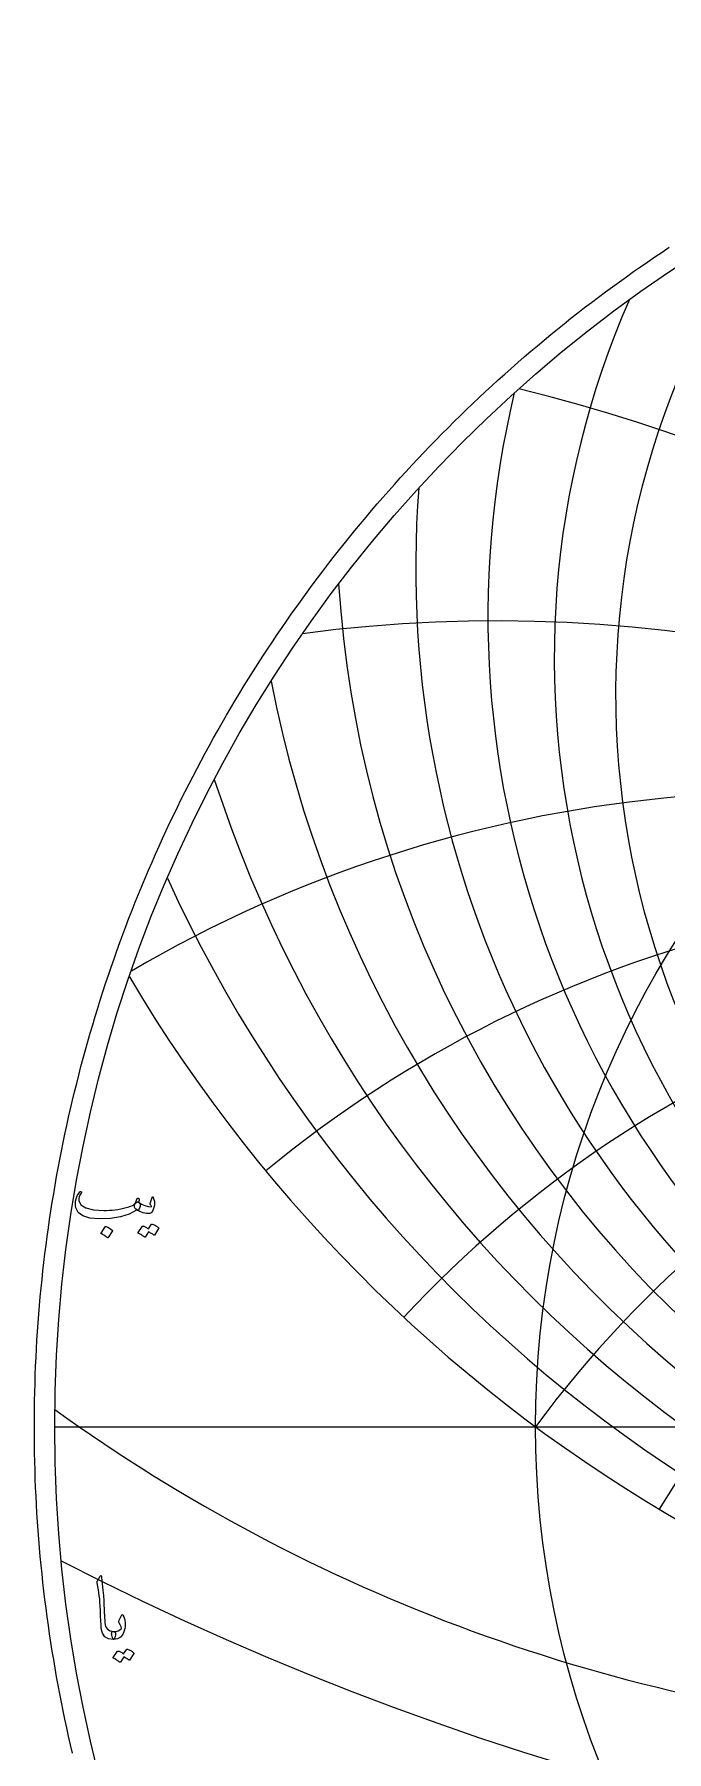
# Model space of a CAD drawing. Header units: millimetres. Extents: x -75 to 75, y -75 to 77.
# Drawn here: x -75.3 to -41.6, y -17.3 to 74.2 of the extents above; entities that cross this region are included whole.
import ezdxf

# ---------------------------------------------------------------- set-up
doc = ezdxf.new("R2010")
doc.units = ezdxf.units.MM
for name, color, linetype in [('CUT_OUTER', 1, 'Continuous'), ('ENGRAVE', 7, 'Continuous'), ('ENGRAVE_FINE', 8, 'Continuous'), ('TEXT', 5, 'Continuous')]:
    doc.layers.add(name, color=color, linetype=linetype)

msp = doc.modelspace()

# ---------------------------------------------------------------- linework, layer by layer
at = {"layer": 'CUT_OUTER'}
msp.add_lwpolyline([(-73.2989, -17.4073), (-73.4043, -16.9573), (-73.507, -16.5065), (-73.6069, -16.0552), (-73.704, -15.6033), (-73.7983, -15.1507), (-73.8899, -14.6976), (-73.9787, -14.244), (-74.0647, -13.7898), (-74.1479, -13.3351), (-74.2284, -12.8798), (-74.306, -12.4241), (-74.3808, -11.968), (-74.4529, -11.5114), (-74.5221, -11.0543), (-74.5885, -10.5968), (-74.6521, -10.139), (-74.7129, -9.6807), (-74.7709, -9.2221), (-74.8261, -8.7632), (-74.8785, -8.3039), (-74.928, -7.8443), (-74.9747, -7.3844), (-75.0186, -6.9242), (-75.0597, -6.4638), (-75.0979, -6.0031), (-75.1334, -5.5422), (-75.166, -5.0811), (-75.1957, -4.6198), (-75.2227, -4.1583), (-75.2468, -3.6966), (-75.268, -3.2349), (-75.2865, -2.773), (-75.302, -2.311), (-75.3148, -1.8489), (-75.3247, -1.3867), (-75.3318, -0.9245), (-75.3361, -0.4623), (-75.3375, 0), (-75.3361, 0.4623), (-75.3318, 0.9245), (-75.3247, 1.3867), (-75.3148, 1.8489), (-75.302, 2.311), (-75.2865, 2.773), (-75.268, 3.2349), (-75.2468, 3.6966), (-75.2227, 4.1583), (-75.1957, 4.6198), (-75.166, 5.0811), (-75.1334, 5.5422), (-75.0979, 6.0031), (-75.0597, 6.4638), (-75.0186, 6.9242), (-74.9747, 7.3844), (-74.928, 7.8443), (-74.8785, 8.3039), (-74.8261, 8.7632), (-74.7709, 9.2221), (-74.7129, 9.6807), (-74.6521, 10.139), (-74.5885, 10.5968), (-74.5221, 11.0543), (-74.4529, 11.5114), (-74.3808, 11.968), (-74.306, 12.4241), (-74.2284, 12.8798), (-74.1479, 13.3351), (-74.0647, 13.7898), (-73.9787, 14.244), (-73.8899, 14.6976), (-73.7983, 15.1507), (-73.704, 15.6033), (-73.6069, 16.0552), (-73.507, 16.5065), (-73.4043, 16.9573), (-73.2989, 17.4073), (-73.1907, 17.8568), (-73.0797, 18.3055), (-72.966, 18.7536), (-72.8496, 19.2009), (-72.7304, 19.6476), (-72.6085, 20.0935), (-72.4838, 20.5386), (-72.3564, 20.983), (-72.2263, 21.4266), (-72.0935, 21.8693), (-71.9579, 22.3113), (-71.8197, 22.7524), (-71.6787, 23.1926), (-71.5351, 23.632), (-71.3887, 24.0705), (-71.2397, 24.5081), (-71.088, 24.9447), (-70.9336, 25.3804), (-70.7765, 25.8152), (-70.6168, 26.249), (-70.4544, 26.6818), (-70.2893, 27.1136), (-70.1217, 27.5444), (-69.9513, 27.9741), (-69.7784, 28.4028), (-69.6028, 28.8304), (-69.4246, 29.2569), (-69.2437, 29.6824), (-69.0603, 30.1067), (-68.8743, 30.5299), (-68.6857, 30.9519), (-68.4944, 31.3728), (-68.3007, 31.7924), (-68.1043, 32.2109), (-67.9054, 32.6282), (-67.7039, 33.0443), (-67.4999, 33.4591), (-67.2933, 33.8726), (-67.0842, 34.2849), (-66.8725, 34.6958), (-66.6584, 35.1055), (-66.4417, 35.5139), (-66.2226, 35.9209), (-66.0009, 36.3265), (-65.7768, 36.7308), (-65.5502, 37.1337), (-65.3211, 37.5352), (-65.0896, 37.9353), (-64.8556, 38.334), (-64.6191, 38.7312), (-64.3803, 39.127), (-64.139, 39.5213), (-63.8953, 39.9141), (-63.6492, 40.3054), (-63.4006, 40.6952), (-63.1498, 41.0834), (-62.8965, 41.4701), (-62.6408, 41.8553), (-62.3828, 42.2388), (-62.1225, 42.6208), (-61.8598, 43.0012), (-61.5948, 43.3799), (-61.3275, 43.7571), (-61.0578, 44.1325), (-60.7859, 44.5064), (-60.5116, 44.8785), (-60.2351, 45.2489), (-59.9564, 45.6177), (-59.6753, 45.9847), (-59.392, 46.35), (-59.1065, 46.7136), (-58.8188, 47.0754), (-58.5288, 47.4354), (-58.2367, 47.7936), (-57.9423, 48.15), (-57.6458, 48.5047), (-57.3471, 48.8575), (-57.0462, 49.2084), (-56.7432, 49.5575), (-56.4381, 49.9047), (-56.1308, 50.2501), (-55.8214, 50.5936), (-55.5099, 50.9351), (-55.1963, 51.2748), (-54.8807, 51.6125), (-54.563, 51.9483), (-54.2432, 52.2821), (-53.9214, 52.6139), (-53.5975, 52.9438), (-53.2717, 53.2717), (-52.9438, 53.5975), (-52.6139, 53.9214), (-52.2821, 54.2432), (-51.9483, 54.563), (-51.6125, 54.8807), (-51.2748, 55.1963), (-50.9351, 55.5099), (-50.5936, 55.8214), (-50.2501, 56.1308), (-49.9047, 56.4381), (-49.5575, 56.7432), (-49.2084, 57.0462), (-48.8575, 57.3471), (-48.5047, 57.6458), (-48.15, 57.9423), (-47.7936, 58.2367), (-47.4354, 58.5288), (-47.0754, 58.8188), (-46.7136, 59.1065), (-46.35, 59.392), (-45.9847, 59.6753), (-45.6177, 59.9564), (-45.2489, 60.2351), (-44.8785, 60.5116), (-44.5064, 60.7859), (-44.1325, 61.0578), (-43.7571, 61.3275), (-43.3799, 61.5948), (-43.0012, 61.8598), (-42.6208, 62.1225), (-42.2388, 62.3828), (-41.8553, 62.6408), (-41.4701, 62.8965)], dxfattribs=at)
at = {"layer": 'ENGRAVE'}
msp.add_lwpolyline([(-74.25, 0), (74.25, 0)], dxfattribs=at)
for radius in [74.25, 48.6033]:
    msp.add_circle((0, 0), radius, dxfattribs=at)
for centre, radius, start, end in [((0, 45.7687), 54.9963, 175.514661, 4.485339), ((0, 65.6835), 81.7105, 210.685518, 329.314482), ((0, -35.9645), 60.4626, 36.5, 143.5), ((0, -35.9645), 60.4626, 36.5, 143.5), ((-20.2874, 75.7136), 92.2302, 234.195235, 265.605148)]:
    msp.add_arc(centre, radius, start, end, dxfattribs=at)
at = {"layer": 'ENGRAVE_FINE'}
for centre, radius, start, end in [((0, 39.0092), 44.3322, 144.142935, 35.857065), ((0, 40.9887), 47.6033, 156.326462, 23.673538), ((0, 43.2268), 51.1423, 166.542493, 13.457507), ((-72.0565, -35.9645), 94.0631, 13.687737, 76.118946), ((-72.0565, -35.9645), 94.0631, 13.687737, 76.118946), ((0, 48.6712), 59.224, 183.613166, 356.386834), ((-50.7341, -35.9645), 78.9283, 17.483263, 97.495428), ((-50.7341, -35.9645), 78.9283, 17.483263, 97.495428), ((0, 52.0062), 63.8994, 191.057422, 348.942578), ((0, 55.8662), 69.1169, 197.989873, 342.010127), ((-34.9081, -35.9645), 69.8162, 21.558132, 120.328322), ((-34.9081, -35.9645), 69.8162, 21.558132, 120.328322), ((0, 60.3717), 74.9996, 204.508899, 335.491101), ((-22.0066, -35.9645), 64.3429, 26.002788, 129.565451), ((-22.0066, -35.9645), 64.3429, 26.002788, 129.565451), ((-10.6612, -35.9645), 61.3953, 30.932848, 137.092193), ((-10.6612, -35.9645), 61.3953, 30.932848, 137.092193), ((10.6612, -35.9645), 61.3953, 42.907807, 149.067152), ((10.6612, -35.9645), 61.3953, 42.907807, 149.067152), ((0, 136.7015), 161.7338, 242.809626, 297.190374)]:
    msp.add_arc(centre, radius, start, end, dxfattribs=at)
at = {"layer": 'TEXT'}
for points in [[(-69.7757, 11.966), (-69.7712, 11.9636), (-69.7669, 11.9613), (-69.763, 11.9589), (-69.7593, 11.9566), (-69.7557, 11.954), (-69.7517, 11.9507), (-69.7475, 11.9469), (-69.7429, 11.9425), (-69.7052, 11.898), (-69.6902, 11.8348), (-69.6981, 11.7528), (-69.7289, 11.6521), (-69.7573, 11.591), (-69.7863, 11.5526), (-69.8158, 11.5371), (-69.846, 11.5444), (-69.8612, 11.5517), (-69.8741, 11.5549), (-69.8846, 11.5541), (-69.8928, 11.5491), (-70.2769, 11.3389), (-70.7359, 11.1908), (-71.2699, 11.1047), (-71.8788, 11.0807), (-72.3712, 11.1229), (-72.743, 11.2353), (-72.9941, 11.4179), (-73.1247, 11.6709), (-73.1449, 11.7903), (-73.1493, 11.9097), (-73.1379, 12.0292), (-73.1106, 12.1486), (-73.0735, 12.2543), (-73.0275, 12.3512), (-72.9728, 12.4393), (-72.9092, 12.5187), (-72.8972, 12.5286), (-72.8846, 12.535), (-72.8715, 12.538), (-72.8577, 12.5374), (-72.8448, 12.5318), (-72.8343, 12.5245), (-72.8261, 12.5154), (-72.8202, 12.5046), (-72.8176, 12.4941), (-72.8191, 12.4812), (-72.8246, 12.466), (-72.8343, 12.4484), (-72.9022, 12.3489), (-72.9467, 12.2517), (-72.9678, 12.1568), (-72.9654, 12.0643), (-72.8542, 11.8325), (-72.5954, 11.6662), (-72.1891, 11.5655), (-71.6352, 11.5304), (-71.4831, 11.5327), (-71.3314, 11.5397), (-71.1799, 11.5514), (-71.0287, 11.5678), (-70.8786, 11.5889), (-70.7307, 11.6147), (-70.5847, 11.6451), (-70.4408, 11.6802), (-70.3012, 11.7201), (-70.1867, 11.7599), (-70.0974, 11.7997), (-70.0333, 11.8395), (-70.0086, 11.8606), (-69.9859, 11.8863), (-69.9653, 11.9168), (-69.9467, 11.9519), (-69.9293, 11.9911), (-69.9121, 12.0339), (-69.8953, 12.0801), (-69.8788, 12.1299), (-69.8723, 12.1451), (-69.8624, 12.158), (-69.8489, 12.1685), (-69.8319, 12.1767), (-69.8138, 12.1811), (-69.7968, 12.1802), (-69.781, 12.1741), (-69.7664, 12.1627), (-69.7546, 12.1469), (-69.7476, 12.1275), (-69.7453, 12.1047), (-69.7476, 12.0784)], [(-69.9162, 11.5912), (-69.9672, 11.6395), (-69.9935, 11.7001), (-69.9953, 11.773), (-69.9724, 11.8582), (-69.923, 11.9346), (-69.8776, 11.9812), (-69.8363, 11.9979), (-69.7991, 11.9847), (-69.6235, 11.8685), (-69.4479, 11.7868), (-69.2722, 11.7397), (-69.0966, 11.7271), (-69.0904, 11.7282), (-69.086, 11.7318), (-69.0834, 11.7376), (-69.0825, 11.7458), (-69.0869, 11.7613), (-69.1001, 11.7845), (-69.122, 11.8152), (-69.1528, 11.8535), (-69.1586, 11.8653), (-69.1621, 11.877), (-69.1633, 11.8887), (-69.1621, 11.9004), (-69.0497, 12.2236), (-69.0445, 12.2359), (-69.038, 12.2446), (-69.0304, 12.2499), (-69.0216, 12.2517), (-69.0128, 12.2502), (-69.0052, 12.2458), (-68.9988, 12.2385), (-68.9935, 12.2283), (-68.9584, 12.1232), (-68.9373, 12.0186), (-68.9303, 11.9147), (-68.9373, 11.8114), (-68.9601, 11.6829), (-68.9912, 11.5784), (-69.0304, 11.4979), (-69.0778, 11.4414), (-69.1138, 11.4103), (-69.1469, 11.3875), (-69.1771, 11.3729), (-69.2043, 11.3664), (-69.3612, 11.3629), (-69.5322, 11.3992), (-69.7172, 11.4753), (-69.9162, 11.5912)], [(-71.5509, 10.6638), (-71.5451, 10.6697), (-71.5369, 10.6732), (-71.5263, 10.6744), (-71.5134, 10.6732), (-71.4224, 10.6363), (-71.3366, 10.5912), (-71.2561, 10.538), (-71.1809, 10.4765), (-71.1736, 10.4671), (-71.1703, 10.4577), (-71.1712, 10.4484), (-71.1762, 10.439), (-71.3963, 10.083), (-71.4045, 10.0745), (-71.4151, 10.0725), (-71.428, 10.0769), (-71.4432, 10.0877), (-71.4564, 10.0971), (-71.4771, 10.1111), (-71.5055, 10.1299), (-71.5415, 10.1533), (-71.5857, 10.1814), (-71.6387, 10.2142), (-71.7005, 10.2517), (-71.7711, 10.2938), (-71.7804, 10.3008), (-71.7851, 10.3079), (-71.7851, 10.3149), (-71.7804, 10.3219)], [(-69.0825, 10.795), (-69.0767, 10.8008), (-69.0685, 10.8044), (-69.0579, 10.8055), (-69.045, 10.8044), (-68.9989, 10.7871), (-68.9543, 10.7681), (-68.9111, 10.7473), (-68.8694, 10.7247), (-68.8289, 10.7001), (-68.7892, 10.6732), (-68.7504, 10.6439), (-68.7125, 10.6123), (-68.7052, 10.6027), (-68.7019, 10.5924), (-68.7028, 10.5816), (-68.7078, 10.5702), (-68.9326, 10.2142), (-68.9388, 10.2095), (-68.9479, 10.2095), (-68.9599, 10.2142), (-68.9748, 10.2236), (-68.985, 10.2322), (-69.0017, 10.244), (-69.0248, 10.2591), (-69.0544, 10.2774), (-69.0907, 10.2992), (-69.134, 10.3248), (-69.1844, 10.3543), (-69.2418, 10.3875), (-69.4198, 10.1111), (-69.4279, 10.1027), (-69.4385, 10.1006), (-69.4514, 10.105), (-69.4666, 10.1158), (-69.4798, 10.1252), (-69.5005, 10.1392), (-69.5289, 10.158), (-69.565, 10.1814), (-69.6092, 10.2095), (-69.6621, 10.2423), (-69.7239, 10.2798), (-69.7945, 10.3219), (-69.8018, 10.3289), (-69.805, 10.336), (-69.8041, 10.343), (-69.7991, 10.35), (-69.5696, 10.6919), (-69.5638, 10.6978), (-69.5556, 10.7013), (-69.545, 10.7025), (-69.5322, 10.7013), (-69.4929, 10.6886), (-69.4549, 10.6738), (-69.418, 10.657), (-69.3823, 10.6381), (-69.3477, 10.6174), (-69.3144, 10.5953), (-69.2822, 10.5718), (-69.2511, 10.5467)], [(-71.8207, -7.969), (-71.8116, -7.9549), (-71.8032, -7.9456), (-71.7953, -7.9409), (-71.7879, -7.9409), (-71.7768, -7.947), (-71.7669, -7.9655), (-71.7581, -7.9962), (-71.7505, -8.0392), (-71.7118, -8.3891), (-71.6802, -8.7125), (-71.6556, -9.0097), (-71.6381, -9.2805), (-71.6268, -9.512), (-71.6164, -9.7196), (-71.6069, -9.9031), (-71.5982, -10.0627), (-71.5908, -10.1982), (-71.5848, -10.3097), (-71.5802, -10.3973), (-71.5772, -10.4608), (-71.5356, -10.6511), (-71.4437, -10.791), (-71.3014, -10.8806), (-71.1088, -10.9198), (-71.0552, -10.9339), (-71.021, -10.9667), (-71.006, -11.0182), (-71.0104, -11.0884), (-71.0324, -11.1991), (-71.0561, -11.2781), (-71.0815, -11.3256), (-71.1088, -11.3414), (-71.3799, -11.3056), (-71.5795, -11.1985), (-71.7077, -11.0199), (-71.7645, -10.7699), (-71.7734, -10.6503), (-71.7815, -10.5305), (-71.7887, -10.4103), (-71.795, -10.2898), (-71.8007, -10.1691), (-71.8061, -10.048), (-71.8112, -9.9267), (-71.816, -9.8051), (-71.8248, -9.5731), (-71.8371, -9.3642), (-71.8529, -9.1784), (-71.8722, -9.0158), (-71.8951, -8.8596), (-71.9214, -8.6932), (-71.9513, -8.5166), (-71.9847, -8.3296), (-71.989, -8.296), (-71.9882, -8.2652), (-71.982, -8.2374), (-71.9706, -8.2125)], [(-70.8277, -10.3531), (-70.6966, -10.0627), (-70.6773, -10.0308), (-70.6568, -10.0193), (-70.6351, -10.0284), (-70.6123, -10.058), (-70.5701, -10.1465), (-70.5373, -10.2389), (-70.5139, -10.3351), (-70.4999, -10.435), (-70.4955, -10.5394), (-70.501, -10.6487), (-70.5166, -10.7631), (-70.542, -10.8823), (-70.6196, -11.0832), (-70.7399, -11.2266), (-70.903, -11.3127), (-71.1088, -11.3414), (-71.1325, -11.3264), (-71.1568, -11.2816), (-71.1817, -11.207), (-71.2071, -11.1025), (-71.2145, -11.0466), (-71.213, -11.0006), (-71.2027, -10.9646), (-71.1837, -10.9386), (-71.1685, -10.9286), (-71.1509, -10.9222), (-71.131, -10.9192), (-71.1088, -10.9198), (-70.9791, -10.9157), (-70.8664, -10.8894), (-70.7707, -10.8408), (-70.6919, -10.7699), (-70.6884, -10.7644), (-70.6872, -10.7571), (-70.6884, -10.748), (-70.6919, -10.7371), (-70.7104, -10.671), (-70.7376, -10.6037), (-70.7736, -10.5352), (-70.8184, -10.4655), (-70.833, -10.4391), (-70.8395, -10.4116), (-70.8377, -10.3829), (-70.8277, -10.3531)], [(-70.4109, -11.8706), (-70.405, -11.8648), (-70.3968, -11.8613), (-70.3863, -11.8601), (-70.3734, -11.8613), (-70.3273, -11.8785), (-70.2827, -11.8976), (-70.2395, -11.9184), (-70.1978, -11.9409), (-70.1572, -11.9655), (-70.1175, -11.9924), (-70.0788, -12.0217), (-70.0409, -12.0533), (-70.0335, -12.063), (-70.0303, -12.0732), (-70.0312, -12.0841), (-70.0362, -12.0955), (-70.261, -12.4514), (-70.2671, -12.4561), (-70.2762, -12.4561), (-70.2882, -12.4514), (-70.3031, -12.4421), (-70.3134, -12.4334), (-70.3301, -12.4216), (-70.3532, -12.4065), (-70.3828, -12.3882), (-70.4191, -12.3664), (-70.4624, -12.3408), (-70.5128, -12.3114), (-70.5701, -12.2781), (-70.7481, -12.5545), (-70.7563, -12.563), (-70.7669, -12.565), (-70.7797, -12.5606), (-70.795, -12.5498), (-70.8081, -12.5404), (-70.8289, -12.5264), (-70.8573, -12.5076), (-70.8933, -12.4842), (-70.9375, -12.4561), (-70.9905, -12.4233), (-71.0523, -12.3859), (-71.1228, -12.3437), (-71.1301, -12.3367), (-71.1334, -12.3297), (-71.1325, -12.3226), (-71.1275, -12.3156), (-70.898, -11.9737), (-70.8921, -11.9678), (-70.8839, -11.9643), (-70.8734, -11.9631), (-70.8605, -11.9643), (-70.8213, -11.9771), (-70.7832, -11.9918), (-70.7464, -12.0087), (-70.7106, -12.0276), (-70.6761, -12.0482), (-70.6427, -12.0703), (-70.6105, -12.0939), (-70.5795, -12.1189)]]:
    msp.add_lwpolyline(points, close=True, dxfattribs=at)

doc.saveas('drawing.dxf')
